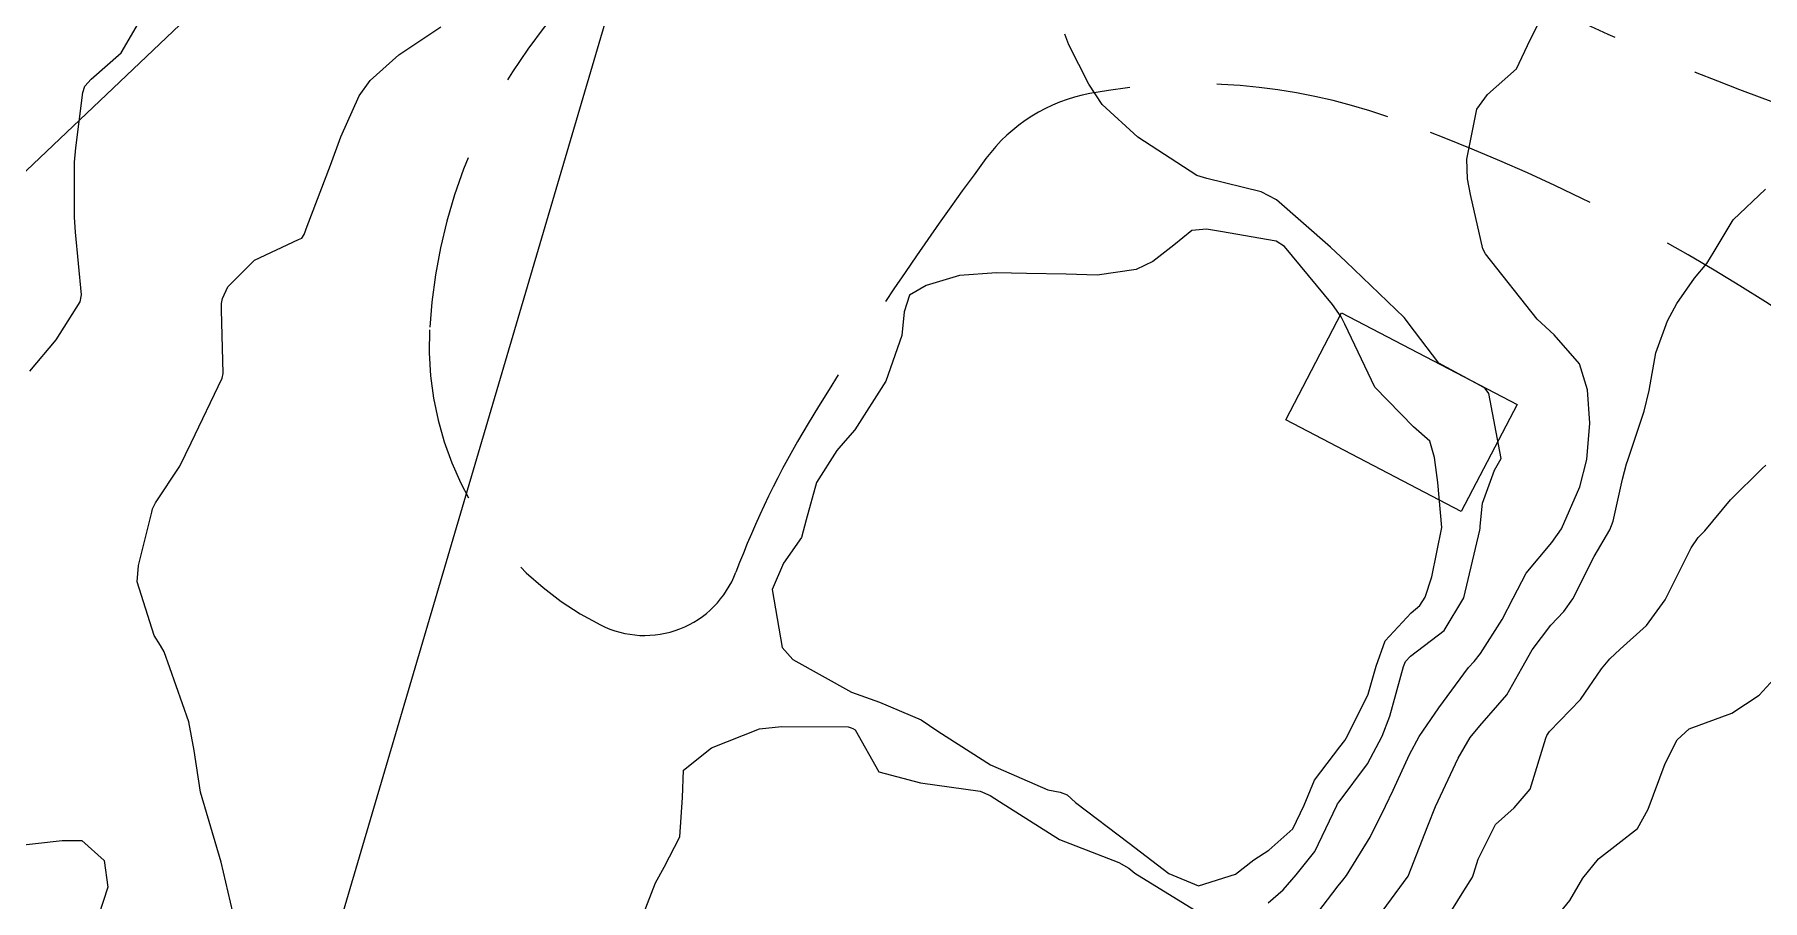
# Model space of a CAD drawing. Header units: metres. Extents: x 298520 to 308411, y 7433745 to 7450750.
# Drawn here: x 303530.36 to 303579.86, y 7440311.56 to 7440336.37 of the extents above; entities that cross this region are included whole.
import ezdxf

# ---------------------------------------------------------------- set-up
doc = ezdxf.new("R2010")
doc.units = ezdxf.units.M
doc.header["$LTSCALE"] = 10
doc.linetypes.add('CONTINUO', pattern=[0])
doc.linetypes.add('DASHED', pattern=[0.75, 0.5, -0.25])
for name, color, linetype in [('Curvas de Nivel 1m', 11, 'Continuous'), ('Curvas de Nivel 5m', 15, 'Continuous'), ('Edificações', 30, 'Continuous'), ('TEXTO', 45, 'Continuous'), ('Vias Secundárias', 230, 'DASHED')]:
    doc.layers.add(name, color=color, linetype=linetype)

msp = doc.modelspace()

# ---------------------------------------------------------------- linework, layer by layer
at = {"layer": 'Curvas de Nivel 1m', "flags": 128}
for points, elevation in [([(303530.226, 7440326.726), (303530.977, 7440327.628), (303531.668, 7440328.712), (303531.705, 7440328.911), (303531.527, 7440330.714), (303531.499, 7440331.143), (303531.504, 7440332.714), (303531.538, 7440333.125), (303531.738, 7440334.712), (303531.796, 7440334.89), (303531.977, 7440335.092), (303532.842, 7440335.844), (303533.34, 7440336.697)], 722), ([(303536.171, 7440310.655), (303535.703, 7440312.66), (303535.108, 7440314.669), (303534.933, 7440315.86), (303534.78, 7440316.675), (303534.23, 7440318.23), (303534.071, 7440318.686), (303533.965, 7440318.867), (303533.788, 7440319.15), (303533.294, 7440320.695), (303533.34, 7440321.162), (303533.717, 7440322.691), (303533.737, 7440322.778), (303533.827, 7440322.95), (303534.519, 7440324.004), (303534.847, 7440324.675), (303535.737, 7440326.527), (303535.761, 7440326.662), (303535.718, 7440328.489), (303535.718, 7440328.663), (303535.746, 7440328.811), (303535.9, 7440329.141), (303536.657, 7440329.907), (303537.921, 7440330.495), (303538.018, 7440330.542), (303538.08, 7440330.638), (303538.166, 7440330.877), (303538.839, 7440332.627), (303539.137, 7440333.44), (303539.662, 7440334.615), (303539.977, 7440335.053), (303540.797, 7440335.79), (303541.993, 7440336.59)], 723), ([(303565.695, 7440311.498), (303566.128, 7440311.867), (303566.503, 7440312.292), (303567.033, 7440312.967), (303567.667, 7440314.281), (303567.687, 7440314.327), (303567.734, 7440314.389), (303568.545, 7440315.472), (303568.967, 7440316.268), (303569.186, 7440316.838), (303569.573, 7440318.262), (303569.628, 7440318.409), (303569.777, 7440318.558), (303570.735, 7440319.299), (303571.306, 7440320.237), (303571.763, 7440322.171), (303571.768, 7440322.231), (303571.771, 7440322.284), (303571.834, 7440322.949), (303572.181, 7440323.893), (303572.373, 7440324.225), (303572.014, 7440326.086), (303571.909, 7440326.23), (303571.873, 7440326.255), (303570.585, 7440326.955), (303569.889, 7440327.874), (303569.592, 7440328.263), (303567.917, 7440329.871), (303567.486, 7440330.284), (303565.936, 7440331.638), (303565.496, 7440331.864), (303563.942, 7440332.251), (303563.657, 7440332.333), (303561.959, 7440333.432), (303560.945, 7440334.365), (303560.555, 7440334.948), (303559.99, 7440336.08), (303559.873, 7440336.381)], 724), ([(303568.861, 7440311.098), (303569.703, 7440312.26), (303570.273, 7440313.703), (303570.489, 7440314.249), (303571.143, 7440315.635), (303571.483, 7440316.234), (303571.756, 7440316.569), (303572.531, 7440317.457), (303572.966, 7440318.218), (303573.255, 7440318.741), (303573.791, 7440319.445), (303574.163, 7440319.841), (303574.426, 7440320.204), (303575.036, 7440321.412), (303575.48, 7440322.185), (303575.578, 7440322.432), (303575.845, 7440323.629), (303575.963, 7440324.068), (303576.002, 7440324.179), (303576.464, 7440325.577), (303576.61, 7440326.173), (303576.806, 7440327.249), (303577.134, 7440328.168), (303577.4, 7440328.665), (303577.911, 7440329.388), (303578.261, 7440329.813), (303578.469, 7440330.155), (303579.021, 7440331.06), (303579.941, 7440331.946)], 726), ([(303570.322, 7440310.25), (303571.298, 7440311.835), (303571.546, 7440312.232), (303571.592, 7440312.344), (303571.711, 7440312.749), (303572.209, 7440313.742), (303572.746, 7440314.22), (303573.205, 7440314.749), (303573.648, 7440316.211), (303573.675, 7440316.289), (303573.755, 7440316.4), (303574.641, 7440317.324), (303575.243, 7440318.195), (303575.483, 7440318.487), (303575.781, 7440318.762), (303576.53, 7440319.44), (303577.07, 7440320.171), (303577.818, 7440321.663), (303578.019, 7440321.96), (303578.202, 7440322.156), (303578.94, 7440323.045), (303579.85, 7440323.934), (303579.955, 7440324.035)], 727), ([(303573.689, 7440310.77), (303574.337, 7440311.564), (303574.713, 7440312.2), (303575.156, 7440312.751), (303575.718, 7440313.186), (303576.279, 7440313.627), (303576.583, 7440314.177), (303577.065, 7440315.49), (303577.41, 7440316.165), (303577.756, 7440316.483), (303578.976, 7440316.932), (303579.766, 7440317.445), (303580.391, 7440318.131)], 728), ([(303547.687, 7440310.886), (303548.146, 7440312.068), (303548.396, 7440312.513), (303548.842, 7440313.383), (303548.915, 7440314.508), (303548.953, 7440315.296), (303549.747, 7440315.938), (303551.129, 7440316.479), (303551.754, 7440316.545), (303553.667, 7440316.538), (303553.754, 7440316.512), (303553.797, 7440316.493), (303553.867, 7440316.448), (303554.546, 7440315.243), (303555.738, 7440314.933), (303557.443, 7440314.696), (303557.735, 7440314.565), (303558.001, 7440314.397), (303559.717, 7440313.312), (303561.416, 7440312.646), (303561.705, 7440312.486), (303561.879, 7440312.348), (303563.692, 7440311.227)], 724), ([(303529.709, 7440313.115), (303531.148, 7440313.279), (303531.711, 7440313.276), (303532.352, 7440312.704), (303532.453, 7440311.945), (303532.056, 7440310.706)], 723)]:
    msp.add_lwpolyline(points, dxfattribs=dict(at, elevation=elevation))
at = {"layer": 'Curvas de Nivel 1m', "elevation": 723, "flags": 128}
msp.add_lwpolyline([(303566.164, 7440330.298), (303565.924, 7440330.453), (303564.335, 7440330.732), (303563.928, 7440330.793), (303563.506, 7440330.756), (303562.991, 7440330.339), (303562.396, 7440329.865), (303561.912, 7440329.637), (303560.8, 7440329.476), (303559.91, 7440329.502), (303558.778, 7440329.523), (303557.91, 7440329.548), (303556.852, 7440329.467), (303555.904, 7440329.177), (303555.418, 7440328.909), (303555.271, 7440328.429), (303555.2, 7440327.745), (303554.745, 7440326.437), (303553.859, 7440325.043), (303553.576, 7440324.733), (303553.337, 7440324.455), (303552.761, 7440323.539), (303552.463, 7440322.464), (303552.324, 7440321.959), (303551.81, 7440321.223), (303551.489, 7440320.475), (303551.778, 7440318.805), (303552.084, 7440318.467), (303553.764, 7440317.531), (303554.563, 7440317.24), (303555.756, 7440316.741), (303556.23, 7440316.415), (303557.743, 7440315.451), (303559.389, 7440314.73), (303559.736, 7440314.662), (303559.943, 7440314.585), (303560.176, 7440314.373), (303561.716, 7440313.203), (303562.854, 7440312.338), (303563.699, 7440311.977), (303564.757, 7440312.314), (303565.288, 7440312.728), (303565.713, 7440313.001), (303566.405, 7440313.611), (303566.731, 7440314.29), (303567.021, 7440315.006), (303567.75, 7440315.963), (303567.89, 7440316.14), (303567.972, 7440316.278), (303568.562, 7440317.475), (303568.792, 7440318.27), (303569.047, 7440319.005), (303569.796, 7440319.803), (303570.045, 7440320.011), (303570.193, 7440320.254), (303570.388, 7440320.83), (303570.668, 7440322.247), (303570.555, 7440323.536), (303570.464, 7440324.251), (303570.329, 7440324.724), (303569.862, 7440325.132), (303568.757, 7440326.271), (303567.891, 7440328.076), (303567.792, 7440328.281), (303567.542, 7440328.64)], close=True, dxfattribs=at)
at = {"layer": 'Curvas de Nivel 5m', "elevation": 725, "flags": 128}
msp.add_lwpolyline([(303566.964, 7440311.013), (303567.7, 7440311.984), (303567.835, 7440312.145), (303567.937, 7440312.278), (303568.615, 7440313.376), (303569.061, 7440314.267), (303569.282, 7440314.72), (303569.748, 7440315.742), (303570.02, 7440316.256), (303570.589, 7440317.076), (303571.439, 7440318.235), (303571.597, 7440318.411), (303571.779, 7440318.642), (303572.403, 7440319.615), (303572.719, 7440320.221), (303573.085, 7440320.943), (303573.819, 7440321.822), (303574.1, 7440322.206), (303574.629, 7440323.41), (303574.83, 7440324.195), (303574.909, 7440325.24), (303574.84, 7440326.195), (303574.614, 7440326.933), (303573.889, 7440327.768), (303573.406, 7440328.215), (303571.921, 7440330.093), (303571.845, 7440330.231), (303571.493, 7440331.791), (303571.408, 7440332.238), (303571.391, 7440332.798), (303571.678, 7440334.234), (303571.977, 7440334.65), (303572.814, 7440335.393), (303573.199, 7440336.218), (303573.467, 7440336.746)], dxfattribs=at)
at = {"layer": 'Edificações'}
msp.add_lwpolyline([(303567.8, 7440328.398), (303572.83, 7440325.775), (303571.229, 7440322.706), (303566.2, 7440325.328)], close=True, dxfattribs=at)
at = {"layer": 'TEXTO', "linetype": 'CONTINUO'}
for points in [[(303553.15, 7440358.63, 0), (303498.758, 7440173.966, 0)], [(303550.363, 7440351.709, 0), (303422.464, 7440230.19, 0)]]:
    msp.add_polyline3d(points, dxfattribs=at)
at = {"layer": 'Vias Secundárias'}
for points in [[(303523.639, 7440393.072, -0.081062), (303532.26, 7440376.699, 0.014242), (303539.35, 7440357.355, -0.080943), (303540.584, 7440351.794, 0.282007), (303546.542, 7440343.205, -0.556816), (303547.158, 7440338.84, 0.208543), (303541.677, 7440327.91, 0.2975), (303546.571, 7440319.455, 0.445909), (303550.448, 7440320.964, -0.045791), (303552.52, 7440325.227, -0.023532), (303557.611, 7440332.817, -0.189279), (303560.59, 7440334.679, -0.131995), (303569.12, 7440334.014, -0.065932), (303581.381, 7440327.754, 0.095558)], [(303634.844, 7440271.411), (303630.454, 7440274.139, -0.069867), (303622.662, 7440280.643, -0.069205), (303620.458, 7440283.883, 0.007394), (303619.672, 7440285.414, -0.027566), (303618.346, 7440288.276), (303609.82, 7440303.418, -0.026521), (303605.372, 7440312.4, 0.127053), (303593.885, 7440327.215, 0.082078), (303581.129, 7440334.097, -0.044924), (303571.168, 7440338.553, 0.060812), (303551.807, 7440346.49, -0.265784), (303543.931, 7440354.393, 0.046255), (303530.514, 7440390.413, 0.083413)]]:
    msp.add_lwpolyline(points, format="xyb", dxfattribs=at)

doc.saveas('drawing.dxf')
